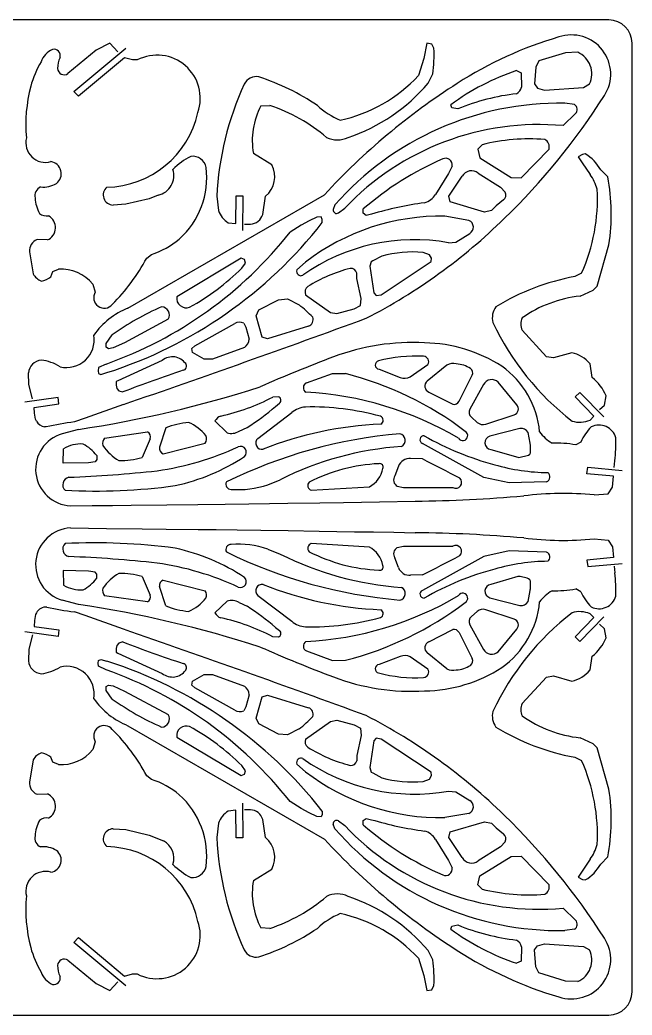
# Model space of a CAD drawing. Extents: x 0 to 352, y 0 to 286.
# Drawn here: x 176.1 to 351.7, y 0 to 285.7 of the extents above; entities that cross this region are included whole.
import ezdxf

# ---------------------------------------------------------------- set-up
doc = ezdxf.new("R2010")
doc.units = 0
doc.layers.add('WHITE', color=7, linetype='CONTINUOUS')

msp = doc.modelspace()

# ---------------------------------------------------------------- linework, layer by layer
at = {"layer": 'WHITE', "linetype": 'CONTINUOUS'}
for p, q in [((345.079365, 285.714286), (6.666667, 285.714286)), ((191.588513, 265.186869), (206.482276, 277.611684)), ((201.952121, 278.994098), (197.95109, 276.99477)), ((204.231989, 276.540602), (201.952121, 278.994098)), ((292.8558, 279.009252), (292.010024, 274.664654)), ((294.304647, 278.767868), (292.8558, 279.009252)), ((294.908772, 277.560943), (294.304647, 278.767868)), ((351.746031, 6.666667), (351.746031, 279.047619)), ((197.95109, 276.99477), (189.884299, 270.296178)), ((206.152974, 274.856434), (192.887071, 263.789627)), ((208.425416, 274.238796), (206.152974, 274.856434)), ((292.010024, 274.664654), (290.440354, 269.716594)), ((332.654753, 276.266363), (325.035911, 273.923819)), ((336.170818, 276.412895), (332.654753, 276.266363)), ((209.78826, 274.238796), (208.425416, 274.238796)), ((324.156895, 272.166747), (323.717388, 267.335128)), ((325.035911, 273.923819), (324.156895, 272.166747)), ((293.217748, 267.544131), (294.546297, 270.199036)), ((318.615296, 271.18093), (319.907967, 270.560787)), ((319.907967, 270.560787), (320.063087, 266.426827)), ((323.717388, 267.335128), (324.596403, 266.163855)), ((324.596403, 266.163855), (326.647792, 265.578055)), ((326.647792, 265.578055), (337.782698, 266.310059)), ((337.782698, 266.310059), (339.54073, 267.335128)), ((192.887071, 263.789627), (191.588513, 265.186869)), ((245.27497, 261.02707), (247.810714, 261.147763)), ((299.999784, 260.484118), (299.74125, 261.362326)), ((301.757817, 260.174046), (299.999784, 260.484118)), ((335.215296, 261.400594), (332.423129, 261.762345)), ((331.957767, 255.354528), (335.525538, 258.816992)), ((308.688113, 249.876925), (307.44715, 248.63664)), ((307.44715, 248.63664), (308.067631, 246.10439)), ((319.960729, 240.420072), (327.924107, 248.63664)), ((248.414312, 244.131446), (243.101173, 247.389812)), ((308.067631, 246.10439), (317.065146, 240.471751)), ((337.48301, 247.091843), (336.296391, 246.414133)), ((336.296391, 246.414133), (337.41442, 244.683229)), ((338.330369, 247.260943), (337.48301, 247.091843)), ((300.079982, 243.747781), (299.045318, 241.629286)), ((337.41442, 244.683229), (339.702183, 241.313981)), ((299.045318, 241.629286), (295.374133, 235.634571)), ((299.211519, 235.068396), (302.986645, 240.804391)), ((307.588551, 241.734605), (314.000726, 237.703676)), ((317.065146, 240.471751), (319.960729, 240.420072)), ((344.771561, 240.654916), (342.737584, 242.687716)), ((314.000726, 237.703676), (315.345103, 236.256676)), ((213.19669, 234.387744), (206.493796, 232.798137)), ((207.111112, 202.962589), (263.451502, 235.53514)), ((215.773458, 235.388989), (213.19669, 234.387744)), ((232.594663, 235.079844), (233.077436, 230.97663)), ((238.058274, 227.245088), (238.177152, 235.200536)), ((238.177152, 235.200536), (240.082127, 235.200536)), ((240.082127, 235.200536), (239.932842, 225.210252)), ((245.757744, 229.890726), (246.602991, 235.079844)), ((299.573466, 233.46636), (299.211519, 235.068396)), ((206.493796, 232.798137), (202.85849, 232.571144)), ((266.493761, 232.583899), (266.027873, 231.240256)), ((267.476191, 230.310042), (269.28593, 231.653685)), ((274.586408, 230.208648), (274.638114, 231.448933)), ((309.449997, 230.520682), (299.573466, 233.46636)), ((312.708054, 232.329431), (311.415384, 230.985789)), ((314.828034, 234.034825), (312.708054, 232.329431)), ((261.310944, 229.043917), (259.139258, 228.010345)), ((262.500201, 229.147274), (261.310944, 229.043917)), ((262.810442, 228.423773), (262.500201, 229.147274)), ((275.413717, 229.588505), (274.586408, 230.208648)), ((277.017155, 229.950254), (275.413717, 229.588505)), ((304.942534, 228.125478), (298.064999, 229.365763)), ((311.415384, 230.985789), (309.449997, 230.520682)), ((235.855358, 227.476878), (238.058274, 227.245088)), ((240.580419, 227.114802), (242.255397, 227.114801)), ((256.760744, 226.770059), (253.6061, 224.754922)), ((259.139258, 228.010345), (256.760744, 226.770059)), ((262.862149, 227.545238), (262.810442, 228.423773)), ((301.219115, 221.924375), (305.149361, 224.404947)), ((183.978113, 222.538303), (181.024492, 222.6518)), ((299.099135, 221.717661), (301.219115, 221.924375)), ((341.720331, 209.318072), (345.110294, 221.175363)), ((178.865469, 219.132096), (179.887997, 212.773996)), ((212.494426, 217.315496), (213.878375, 218.37916)), ((239.561893, 217.271013), (221.122607, 206.224227)), ((240.57598, 216.885059), (239.561893, 217.271013)), ((279.94334, 217.925172), (277.409178, 216.529851)), ((293.59447, 218.286923), (291.78473, 218.958744)), ((294.163244, 217.30503), (293.59447, 218.286923)), ((294.05983, 216.323137), (294.163244, 217.30503)), ((239.755001, 214.425093), (240.817103, 215.920501)), ((240.817103, 215.920501), (240.57598, 216.885059)), ((258.015953, 216.182819), (255.585732, 213.960968)), ((276.840403, 216.271458), (276.530162, 214.979493)), ((276.530162, 214.979493), (277.667711, 207.33139)), ((277.409178, 216.529851), (276.840403, 216.271458)), ((279.735985, 206.814606), (294.05983, 216.323137)), ((185.000641, 211.979519), (185.568889, 213.455303)), ((185.568889, 213.455303), (187.159138, 214.13661)), ((272.755564, 211.517356), (272.755564, 213.016034)), ((273.996528, 205.729682), (272.755564, 211.517356)), ((337.277766, 212.987579), (335.291274, 212.024983)), ((197.043583, 209.822102), (197.725267, 207.551516)), ((340.534241, 208.13241), (341.720331, 209.318072)), ((258.018064, 206.814605), (265.20584, 201.750431)), ((273.841407, 203.714217), (273.996528, 205.729682)), ((277.667711, 207.33139), (278.339901, 206.556212)), ((278.339901, 206.556212), (279.735985, 206.814606)), ((336.805017, 206.438464), (340.534241, 208.13241)), ((244.693531, 202.445149), (250.278396, 205.390501)), ((250.278396, 205.390501), (252.863738, 205.597215)), ((252.863738, 205.597215), (256.225209, 203.892149)), ((271.979961, 202.732325), (273.841407, 203.714217)), ((243.866222, 200.791434), (244.693531, 202.445149)), ((245.572548, 194.64201), (243.866222, 200.791434)), ((265.20584, 201.750431), (267.015578, 201.388682)), ((267.015578, 201.388682), (271.979961, 202.732325)), ((218.645955, 199.791225), (206.143456, 193.037685)), ((226.336553, 192.10976), (237.76429, 198.517577)), ((240.350159, 198.672613), (240.918933, 197.535684)), ((240.918933, 197.535684), (241.849656, 194.073546)), ((258.913964, 197.794077), (247.123752, 194.176903)), ((200.882024, 192.844708), (202.620006, 195.305001)), ((247.123752, 194.176903), (245.572548, 194.64201)), ((327.143755, 188.99171), (320.193937, 196.613974)), ((200.882024, 191.735253), (200.882024, 192.844708)), ((201.509365, 191.301219), (200.882024, 191.735253)), ((202.861129, 191.542276), (201.509365, 191.301219)), ((206.143456, 193.037685), (202.861129, 191.542276)), ((225.405831, 191.334581), (226.336553, 192.10976)), ((240.505279, 191.644653), (231.352116, 188.285872)), ((225.612658, 190.197652), (225.405831, 191.334581)), ((228.973602, 188.285872), (225.612658, 190.197652)), ((329.177733, 188.652855), (327.143755, 188.99171)), ((334.43178, 190.177373), (329.177733, 188.652855)), ((198.636997, 185.888379), (198.533584, 185.01017)), ((200.808685, 186.92195), (198.636997, 185.888379)), ((216.952293, 187.95683), (204.231359, 182.117478)), ((231.352116, 188.285872), (228.973602, 188.285872)), ((288.053397, 183.207961), (293.131746, 186.760373)), ((298.604755, 186.590946), (292.96238, 182.023606)), ((340.279971, 183.008804), (339.686354, 186.95891)), ((178.68766, 181.000501), (178.541509, 184.368112)), ((198.533584, 185.01017), (198.688704, 184.234991)), ((198.688704, 184.234991), (199.309186, 183.92492)), ((199.309186, 183.92492), (201.067218, 184.441706)), ((258.30931, 181.516306), (265.820961, 184.24597)), ((265.820961, 184.24597), (269.48115, 184.166631)), ((279.138718, 185.406918), (285.23221, 183.095119)), ((302.103409, 176.215653), (305.88381, 183.715262)), ((179.708963, 176.918841), (178.68766, 181.000501)), ((203.765997, 181.859085), (203.71429, 180.825513)), ((203.71429, 180.825513), (203.869411, 179.895299)), ((204.231359, 182.117478), (203.765997, 181.859085)), ((309.117597, 181.044984), (305.218236, 173.990751)), ((318.653286, 175.237032), (313.293186, 181.721712)), ((187.03884, 177.340152), (177.502989, 175.978522)), ((187.291023, 175.45208), (187.03884, 177.340152)), ((203.869411, 179.895299), (204.489893, 179.223477)), ((204.489893, 179.223477), (205.67915, 178.913406)), ((250.262568, 177.523645), (248.655963, 177.434352)), ((293.414023, 178.865981), (300.29789, 175.370152)), ((335.373055, 177.455285), (336.751945, 178.7696)), ((340.791191, 171.920444), (335.373055, 177.455285)), ((336.751945, 178.7696), (343.626719, 171.746747)), ((343.861416, 175.109143), (344.282985, 177.756198)), ((180.238171, 174.444998), (187.291023, 175.45208)), ((180.299542, 172.801269), (180.238171, 174.444998)), ((205.79258, 175.290343), (194.803833, 171.336933)), ((249.459002, 174.758186), (250.619767, 175.650132)), ((342.428002, 173.856228), (343.861416, 175.109143)), ((180.59237, 171.044198), (180.299542, 172.801269)), ((244.371155, 165.569866), (254.101009, 172.973968)), ((305.636858, 171.630661), (307.326396, 170.164499)), ((309.78857, 169.671466), (317.919891, 172.361347)), ((339.707459, 170.837484), (340.791191, 171.920444)), ((180.858146, 170.551028), (180.59237, 171.044198)), ((183.669454, 168.847858), (183.203801, 168.914382)), ((194.803833, 171.336933), (191.727278, 170.312194)), ((232.052269, 170.565353), (235.53351, 167.1755)), ((239.015279, 167.621636), (241.336281, 168.692168)), ((192.896482, 168.149215), (188.255006, 166.900426)), ((200.385005, 165.645421), (212.703364, 167.429641)), ((217.945285, 168.567879), (216.196503, 163.001932)), ((319.556043, 168.41415), (310.923114, 166.215195)), ((322.51243, 164.163523), (321.926115, 167.28638)), ((213.50693, 165.467163), (211.185927, 160.114505)), ((217.200802, 161.134201), (229.265178, 164.196265)), ((309.229358, 154.352289), (291.599008, 164.109455)), ((322.631501, 161.895567), (322.564766, 163.695359)), ((337.087295, 164.504241), (335.569858, 163.70126)), ((188.512485, 158.419579), (188.601652, 162.612412)), ((198.153169, 160.649934), (198.153169, 159.49011)), ((311.205391, 162.380839), (318.950789, 160.148033)), ((319.59088, 160.131518), (321.650883, 160.611845)), ((195.832166, 158.598164), (188.512485, 158.419579)), ((197.706802, 158.865715), (195.832166, 158.598164)), ((198.153169, 159.49011), (197.706802, 158.865715)), ((284.715141, 157.568518), (283.699471, 154.805676)), ((291.599008, 159.654958), (288.213266, 159.767801)), ((338.783595, 155.404886), (339.022279, 157.295605)), ((339.022279, 157.295605), (348.920169, 156.364625)), ((346.60765, 157.203917), (346.785493, 159.120245)), ((316.515893, 152.769278), (309.229358, 154.352289)), ((346.371308, 154.691198), (338.783595, 155.404886)), ((346.103276, 151.569223), (346.371308, 154.691198)), ((247.227694, 152.278005), (250.798103, 153.70538)), ((259.719112, 150.689379), (276.363961, 151.704307)), ((284.376409, 151.81715), (286.181927, 151.422365)), ((327.236617, 153.107478), (316.515893, 152.769278)), ((344.853343, 149.695711), (346.103276, 151.569223)), ((286.181927, 151.422365), (300.34432, 151.422365)), ((340.836566, 149.338868), (344.853343, 149.695711)), ((190.654625, 146.19825), (196.83599, 146.262076)), ((196.83599, 146.262076), (202.630995, 146.324385)), ((202.630995, 146.324385), (208.063788, 146.384969)), ((208.063788, 146.384969), (218.25021, 146.504227)), ((218.25021, 146.504227), (227.163256, 146.614636)), ((227.163256, 146.614636), (234.962112, 146.715882)), ((234.962112, 146.715882), (241.786065, 146.808024)), ((241.786065, 146.808024), (247.756987, 146.891367)), ((247.756987, 146.891367), (252.981512, 146.966372)), ((252.981512, 146.966372), (262.124366, 147.10231)), ((262.124366, 147.10231), (268.981447, 147.208166)), ((268.981447, 147.208166), (279.266969, 147.373227)), ((279.266969, 147.373227), (289.552369, 147.545817)), ((190.654625, 139.849043), (200.940908, 139.741327)), ((200.940908, 139.741327), (211.227108, 139.626079)), ((211.227108, 139.626079), (218.084527, 139.545065)), ((218.084527, 139.545065), (227.22769, 139.431838)), ((227.22769, 139.431838), (232.45232, 139.364466)), ((232.45232, 139.364466), (238.423295, 139.28509)), ((238.423295, 139.28509), (245.247225, 139.191267)), ((245.247225, 139.191267), (253.045945, 139.079983)), ((253.045945, 139.079983), (261.95869, 138.947499)), ((261.95869, 138.947499), (272.14458, 138.789167)), ((272.14458, 138.789167), (277.577007, 138.701704)), ((277.577007, 138.701704), (283.371557, 138.606093)), ((283.371557, 138.606093), (289.552369, 138.501475)), ((276.363961, 134.342986), (259.719112, 135.357912)), ((284.376409, 134.230142), (286.181927, 134.624928)), ((286.181927, 134.624928), (300.34432, 134.624928)), ((340.836566, 136.708425), (344.853343, 136.351581)), ((344.853343, 136.351581), (346.103276, 134.478069)), ((346.103276, 134.478069), (346.371308, 131.356093)), ((247.227694, 133.769288), (250.798103, 132.341912)), ((309.229358, 131.695004), (291.599008, 121.937836)), ((316.515893, 133.278013), (309.229358, 131.695004)), ((327.236617, 132.939813), (316.515893, 133.278013)), ((284.715141, 128.478775), (283.699471, 131.241616)), ((346.371308, 131.356093), (338.783595, 130.642406)), ((338.783595, 130.642406), (339.022279, 128.751688)), ((339.022279, 128.751688), (348.920169, 129.682668)), ((346.60765, 128.843375), (346.785493, 126.927047)), ((195.832166, 127.449128), (188.512485, 127.627713)), ((188.512485, 127.627713), (188.601652, 123.43488)), ((197.706802, 127.181577), (195.832166, 127.449128)), ((198.153169, 126.557182), (197.706802, 127.181577)), ((198.153169, 125.397358), (198.153169, 126.557182)), ((211.185927, 125.932787), (213.50693, 120.58013)), ((291.599008, 126.392333), (288.213266, 126.279491)), ((318.950788, 125.899259), (311.205391, 123.666453)), ((321.650883, 125.435448), (319.590881, 125.915774)), ((217.945286, 117.479414), (216.196502, 123.04536)), ((217.200801, 124.913093), (229.265178, 121.851028)), ((322.564766, 122.351934), (322.631501, 124.151726)), ((212.703364, 118.617651), (200.385005, 120.40187)), ((244.371155, 120.477427), (254.101009, 113.073325)), ((321.926115, 118.760912), (322.51243, 121.883769)), ((337.087295, 121.543051), (335.569859, 122.346032)), ((192.896482, 117.898077), (188.255006, 119.146866)), ((232.052269, 115.481939), (235.53351, 118.871792)), ((239.015279, 118.425656), (241.336281, 117.355124)), ((310.923114, 119.832098), (319.556043, 117.633142)), ((180.59237, 115.003094), (180.299542, 113.246023)), ((180.858146, 115.496265), (180.59237, 115.003094)), ((194.803833, 114.710358), (191.727278, 115.735099)), ((205.79258, 110.75695), (194.803833, 114.710358)), ((307.326397, 115.882793), (305.636858, 114.416631)), ((317.919892, 113.685945), (309.78857, 116.375826)), ((343.626719, 114.300546), (336.751945, 107.277691)), ((340.791191, 114.126849), (339.707459, 115.209809)), ((180.299542, 113.246023), (180.238171, 111.602294)), ((180.238171, 111.602294), (187.291023, 110.595211)), ((305.218236, 112.056541), (309.117597, 105.002308)), ((335.373055, 108.592008), (340.791191, 114.126849)), ((343.861416, 110.938149), (342.428002, 112.191065)), ((187.03884, 108.707139), (177.502989, 110.068771)), ((179.708963, 109.128451), (178.68766, 105.046791)), ((187.291023, 110.595211), (187.03884, 108.707139)), ((250.262568, 108.523648), (248.655963, 108.61294)), ((249.459001, 111.289106), (250.619767, 110.39716)), ((293.414023, 107.181312), (300.29789, 110.677139)), ((302.103408, 109.831639), (305.88381, 102.33203)), ((313.293186, 104.325581), (318.653285, 110.810261)), ((336.751945, 107.277691), (335.373055, 108.592008)), ((344.282985, 108.291094), (343.861416, 110.938149)), ((203.869411, 106.151993), (203.71429, 105.221779)), ((204.489893, 106.823815), (203.869411, 106.151993)), ((205.679152, 107.133886), (204.489893, 106.823815)), ((178.68766, 105.046791), (178.541509, 101.679179)), ((203.71429, 105.221779), (203.765997, 104.188208)), ((203.765997, 104.188208), (204.231359, 103.929814)), ((204.231359, 103.929814), (216.952293, 98.090462)), ((258.30931, 104.530987), (265.820961, 101.801322)), ((285.23221, 102.952173), (279.138718, 100.640375)), ((298.604755, 99.456347), (292.96238, 104.023686)), ((339.686354, 99.088382), (340.279972, 103.038488)), ((198.533584, 101.037122), (198.688704, 101.812301)), ((198.636997, 100.158913), (198.533584, 101.037122)), ((200.808685, 99.125342), (198.636997, 100.158913)), ((198.688704, 101.812301), (199.309186, 102.122372)), ((199.309186, 102.122372), (201.067218, 101.605587)), ((265.820961, 101.801322), (269.48115, 101.880661)), ((293.131746, 99.286919), (288.053397, 102.839331)), ((225.612658, 95.84964), (228.973602, 97.76142)), ((228.973602, 97.76142), (231.352116, 97.76142)), ((231.352116, 97.76142), (240.505279, 94.402639)), ((327.143755, 97.055582), (329.177733, 97.394436)), ((329.177733, 97.394436), (334.43178, 95.869919)), ((200.882024, 94.312038), (201.509365, 94.746072)), ((200.882024, 93.202585), (200.882024, 94.312038)), ((201.509365, 94.746072), (202.861129, 94.505015)), ((202.861129, 94.505015), (206.143456, 93.009608)), ((225.405831, 94.71271), (225.612658, 95.84964)), ((226.336553, 93.937532), (225.405831, 94.71271)), ((320.193937, 89.433319), (327.143755, 97.055582)), ((202.620006, 90.742291), (200.882024, 93.202585)), ((206.143456, 93.009608), (218.645955, 86.256068)), ((237.76429, 87.529715), (226.336553, 93.937532)), ((241.849656, 91.973747), (240.918933, 88.511609)), ((245.572548, 91.405282), (247.123752, 91.870389)), ((247.123752, 91.870389), (258.913964, 88.253215)), ((243.866222, 85.255858), (245.572548, 91.405282)), ((240.918933, 88.511609), (240.350159, 87.37468)), ((207.111112, 83.084704), (263.451502, 50.512153)), ((244.693531, 83.602143), (243.866222, 85.255858)), ((250.278396, 80.656791), (244.693531, 83.602143)), ((258.018064, 79.232687), (265.20584, 84.296861)), ((265.20584, 84.296861), (267.015578, 84.65861)), ((267.015578, 84.65861), (271.979961, 83.314968)), ((271.979961, 83.314968), (273.841407, 82.333074)), ((252.863738, 80.450077), (250.278396, 80.656791)), ((256.225209, 82.155143), (252.863738, 80.450077)), ((273.996528, 80.31761), (272.755564, 74.529936)), ((273.841407, 82.333074), (273.996528, 80.31761)), ((197.725269, 78.495776), (197.043583, 76.22519)), ((221.122607, 79.823065), (239.561893, 68.776279)), ((277.667711, 78.715901), (276.530162, 71.067798)), ((278.339901, 79.49108), (277.667711, 78.715901)), ((279.735985, 79.232687), (278.339901, 79.49108)), ((294.05983, 69.724155), (279.735985, 79.232687)), ((340.534241, 77.914883), (336.805018, 79.608829)), ((341.720331, 76.72922), (340.534241, 77.914883)), ((272.755564, 74.529936), (272.755564, 73.031257)), ((345.110294, 64.871929), (341.720331, 76.72922)), ((179.887997, 73.273296), (178.865468, 66.915196)), ((185.568889, 72.59199), (185.000641, 74.067773)), ((187.159138, 71.910683), (185.568889, 72.59199)), ((240.817103, 70.12679), (239.755003, 71.622198)), ((258.015953, 69.864473), (255.585732, 72.086325)), ((335.291275, 74.02231), (337.277766, 73.059713)), ((213.878376, 67.668133), (212.494426, 68.731796)), ((239.561893, 68.776279), (240.57598, 69.162232)), ((240.57598, 69.162232), (240.817103, 70.12679)), ((276.530162, 71.067798), (276.840403, 69.775834)), ((276.840403, 69.775834), (277.409178, 69.517441)), ((277.409178, 69.517441), (279.94334, 68.12212)), ((293.59447, 67.76037), (294.163244, 68.742263)), ((294.163244, 68.742263), (294.05983, 69.724155)), ((291.784729, 67.088549), (293.59447, 67.76037)), ((181.024491, 63.395492), (183.978114, 63.508989)), ((299.099135, 64.329631), (301.219115, 64.122917)), ((301.219115, 64.122917), (305.149361, 61.642345)), ((239.932842, 60.83704), (240.082127, 50.846756)), ((256.760744, 59.277232), (253.6061, 61.29237)), ((238.058274, 58.802205), (235.855358, 58.570414)), ((238.177152, 50.846756), (238.058274, 58.802205)), ((242.255397, 58.932491), (240.580419, 58.93249)), ((259.139258, 58.036947), (256.760744, 59.277232)), ((261.310944, 57.003375), (259.139258, 58.036947)), ((262.810442, 57.623518), (262.500201, 56.900018)), ((262.862149, 58.502055), (262.810442, 57.623518)), ((304.942533, 57.921815), (298.064999, 56.68153)), ((233.077435, 55.070662), (232.594663, 50.967448)), ((246.60299, 50.967448), (245.757744, 56.156566)), ((262.500201, 56.900018), (261.310944, 57.003375)), ((266.493761, 53.463393), (266.027873, 54.807036)), ((267.476191, 55.73725), (269.28593, 54.393608)), ((274.586408, 55.838645), (275.413717, 56.458788)), ((274.638114, 54.598359), (274.586408, 55.838645)), ((275.413717, 56.458788), (277.017155, 56.097038)), ((299.573466, 52.580931), (309.449997, 55.52661)), ((309.449997, 55.52661), (311.415384, 55.061504)), ((311.415384, 55.061504), (312.708054, 53.717861)), ((202.85849, 53.476149), (206.493796, 53.249155)), ((206.493796, 53.249155), (213.19669, 51.659549)), ((213.19669, 51.659549), (217.286805, 50.070269)), ((299.211519, 50.978895), (299.573466, 52.580931)), ((312.708054, 53.717861), (314.828034, 52.012468)), ((240.082127, 50.846756), (238.177152, 50.846756)), ((295.374133, 50.412722), (299.045318, 44.418006)), ((302.986644, 45.242901), (299.211519, 50.978895)), ((315.345103, 49.790615), (314.000726, 48.343615)), ((314.000726, 48.343615), (307.588551, 44.312686)), ((299.045318, 44.418006), (300.079982, 42.299511)), ((308.067631, 39.942903), (317.065146, 45.575541)), ((317.065146, 45.575541), (319.960729, 45.627219)), ((319.960729, 45.627219), (327.924107, 37.410652)), ((339.702183, 44.73331), (337.41442, 41.364064)), ((342.737584, 43.359576), (344.771561, 45.392376)), ((243.101173, 38.65748), (248.414312, 41.915847)), ((337.41442, 41.364064), (336.296391, 39.633158)), ((307.44715, 37.410652), (308.067631, 39.942903)), ((308.688113, 36.170367), (307.44715, 37.410652)), ((336.296391, 39.633158), (337.48301, 38.95545)), ((337.48301, 38.95545), (338.330368, 38.786349)), ((331.957767, 30.692765), (335.525538, 27.230299)), ((299.999784, 25.563174), (301.757816, 25.873246)), ((247.810714, 24.89953), (245.27497, 25.020223)), ((299.741249, 24.684966), (299.999784, 25.563174)), ((335.215296, 24.646697), (332.423129, 24.284948)), ((191.588513, 20.860424), (192.887071, 22.257666)), ((206.482276, 8.435608), (191.588513, 20.860424)), ((192.887071, 22.257666), (206.152974, 11.190857)), ((324.596403, 19.883437), (326.647792, 20.469236)), ((326.647792, 20.469236), (337.782698, 19.737232)), ((294.546296, 15.848256), (293.217747, 18.503161)), ((320.063087, 19.620466), (319.907967, 15.486506)), ((323.717388, 18.712165), (324.596403, 19.883437)), ((324.156895, 13.880545), (323.717388, 18.712165)), ((337.782698, 19.737232), (339.54073, 18.712165)), ((189.884299, 15.751114), (197.95109, 9.052523)), ((290.440353, 16.330699), (292.010024, 11.382638)), ((319.907967, 15.486506), (318.615296, 14.866363)), ((206.152974, 11.190857), (208.425416, 11.808495)), ((208.425416, 11.808495), (209.78826, 11.808496)), ((325.035911, 12.123473), (324.156895, 13.880545)), ((332.654753, 9.78093), (325.035911, 12.123473)), ((197.95109, 9.052523), (201.952121, 7.053194)), ((201.952121, 7.053194), (204.231989, 9.50669)), ((292.010024, 11.382638), (292.8558, 7.03804)), ((336.170818, 9.634397), (332.654753, 9.78093)), ((292.8558, 7.03804), (294.304647, 7.279425)), ((294.304647, 7.279425), (294.908772, 8.486349)), ((6.666667, 0), (345.079365, 0))]:
    msp.add_line(p, q, dxfattribs=at)
for centre, radius, start, end in [((345.079365, 279.047619), 6.666667, 0, 90), ((362.39285, 173.009057), 112.351697, 106.35871, 122.761961), ((334.345978, 270.130064), 11.271714, -33.099064, 108.6095), ((188.053922, 271.485543), 6.297976, 114.383339, 159.393918), ((185.904576, 275.48888), 1.790537, -17.486821, 104.579128), ((257.958453, 275.690375), 36.997636, -8.535609, 2.898059), ((193.617972, 272.000462), 6.691197, 153.836409, 181.956989), ((215.443193, 263.193467), 12.40877, -19.073532, 117.111315), ((333.401194, 270.22035), 6.783687, -25.170779, 65.903356), ((208.74825, 258.405859), 30.67521, 150.089261, 164.384586), ((188.824002, 271.867677), 1.895742, -177.105946, -55.992293), ((243.926238, 265.508865), 3.917074, 79.041838, 152.744149), ((223.311409, 204.394685), 68.381322, 56.093601, 71.798624), ((258.942115, 298.906156), 42.943795, -77.852846, -42.821413), ((341.003993, 205.09387), 69.776452, 108.715137, 126.253314), ((221.640746, 255.622714), 43.848127, 165.416884, 184.961341), ((320.96509, 230.620544), 88.482867, 155.507859, 177.111222), ((407.339309, 102.520234), 195.950672, 122.660095, 137.248629), ((253.940156, 300.739972), 51.426579, -71.482927, -40.203151), ((316.875033, 267.336561), 3.315313, -58.337378, -15.926484), ((325.832577, 201.581352), 63.345859, 96.542175, 112.336943), ((181.359807, 366.833843), 192.257939, -45.93412, -32.344311), ((263.648449, 251.106431), 20.880704, 151.633466, 190.252879), ((232.652411, 215.12921), 48.450813, 49.507827, 71.768351), ((276.998351, 277.996066), 22.921518, -132.689142, -113.17313), ((330.878831, 176.178037), 85.598239, 88.966258, 138.779354), ((334.390277, 259.991098), 1.6332, -45.963654, 59.658322), ((200.474885, 265.00768), 27.333402, -88.814682, -12.399401), ((325.087198, 178.810695), 76.851565, 84.87088, 136.559723), ((183.470445, 250.483928), 5.67561, 166.274611, 285.641012), ((267.193123, 258.158885), 6.907508, -116.475386, -63.524621), ((322.255305, 195.756951), 55.794626, 85.448245, 104.073302), ((325.560375, 249.216294), 2.433768, -13.77865, 62.5271), ((234.829736, 227.933035), 20.98171, 117.548641, 134.922348), ((225.63122, 242.56295), 4.004894, 11.434642, 97.252045), ((332.38093, 165.07166), 87.978266, 113.398681, 131.02061), ((298.236285, 244.111592), 1.879251, -11.162602, 114.988982), ((332.022273, 236.771609), 12.240025, 28.903846, 58.978063), ((184.482675, 241.561614), 3.495461, -52.894816, 81.478383), ((206.019574, 240.478079), 23.712452, -48.178904, 6.973273), ((241.761346, 240.755742), 7.460385, -49.53521, 26.903159), ((214.437099, 241.069561), 5.835646, -76.761833, 17.140705), ((305.675721, 239.349397), 3.057473, 51.271949, 151.583248), ((328.496326, 233.265263), 13.796851, 16.148298, 35.688172), ((288.940417, 229.941339), 56.849779, -8.870137, 10.862584), ((183.142247, 235.216542), 2.761972, 113.3619, 193.469582), ((182.829266, 244.889486), 7.180139, -96.254538, -58.401312), ((202.896399, 235.462652), 2.891757, 129.930291, 269.248878), ((191.595936, 235.327284), 11.165186, -176.12735, -152.346111), ((290.822816, 238.283126), 5.265864, -74.613336, -30.196468), ((313.86005, 235.431186), 1.699063, -55.269562, 29.068205), ((288.808302, 234.446063), 53.007127, -23.880012, 2.87257), ((305.64799, 133.380458), 100.724625, 97.661121, 106.51394), ((183.84884, 233.011607), 3.578732, -126.778347, -82.451597), ((182.479585, 226.083232), 3.84865, -67.085028, 61.449956), ((239.575013, 233.28171), 6.894339, -160.467353, -122.651179), ((242.180143, 230.807142), 3.693108, -88.832405, -14.367608), ((296.935098, 165.373486), 64.002252, 88.988443, 127.451543), ((266.94049, 231.068572), 0.928625, 169.345883, 305.23114), ((200.445299, 345.533561), 163.682847, -62.720858, -45.548957), ((161.89335, 306.450511), 128.143438, -72.19952, -38.006977), ((304.145949, 226.215181), 2.069731, -61.000408, 67.364087), ((162.002458, 296.834513), 116.561978, -70.553681, -38.197927), ((182.413869, 219.377506), 3.556876, 112.992905, 183.956311), ((206.360338, 241.238896), 24.064256, -71.795163, -49.991742), ((289.240713, 167.449697), 55.156144, 79.703821, 125.397119), ((161.723638, 244.773257), 57.720027, -44.897925, -28.405325), ((288.824054, 184.529691), 34.556117, 85.085024, 104.89177), ((192.703225, 261.736157), 66.724857, -61.255855, -45.157435), ((281.608166, 172.537112), 43.18579, 104.436182, 122.051533), ((271.076702, 212.659105), 1.716385, 12.002495, 97.863271), ((184.184388, 215.375473), 5.022614, -148.804972, -112.357074), ((180.514538, 218.171687), 7.646441, -76.697708, -54.077414), ((187.916943, 202.392944), 11.76809, 39.145865, 93.692111), ((256.724245, 213.499845), 1.22835, 157.950957, 297.532841), ((347.807446, 145.418412), 67.772338, 100.642456, 121.243746), ((260.052659, 207.486427), 2.142644, 129.483264, 198.273167), ((200.28875, 205.959417), 3.017652, 148.156878, 320.299343), ((223.828451, 205.797891), 2.739226, 171.046039, 290.576055), ((340.932554, 170.351125), 36.322618, 96.524926, 124.816919), ((215.226966, 182.607143), 21.913723, 111.737503, 144.916053), ((248.29709, 131.555758), 78.424244, 113.708964, 125.622045), ((216.645337, 201.017441), 2.346503, -31.504907, 87.115843), ((234.391103, 176.25478), 35.221475, 43.112558, 51.690518), ((317.023547, 200.210454), 5.386235, 144.194062, 194.638635), ((-1028.220294, 3757.472456), 3788.775062, -70.991869, -69.873646), ((258.275871, 199.639142), 1.952287, -70.922707, 20.609047), ((324.429553, 198.392632), 4.593917, 157.221045, 202.778954), ((239.195353, 196.291217), 2.646625, 64.129942, 122.732174), ((381.608456, 231.583305), 77.091134, -154.873689, -127.638685), ((189.477194, 193.840918), 7.935245, -103.497935, 9.880997), ((238.845911, 194.149602), 3.004707, -56.478091, -1.450445), ((288.70026, 128.751327), 64.334653, 86.858128, 110.593323), ((291.480632, 150.531011), 42.464813, 57.312801, 88.993789), ((219.874649, 184.32241), 4.6636, 35.440245, 128.801978), ((428.295505, -237.815215), 456.581304, 110.811899, 113.665215), ((289.610617, 146.926446), 42.266592, 86.831624, 104.582004), ((291.863545, 187.606272), 1.524427, -33.703569, 86.872691), ((332.558272, 181.21999), 9.151216, 38.83804, 78.186439), ((182.569443, 184.000288), 4.044693, 95.180228, 174.782308), ((180.843633, 175.483905), 12.618129, 57.490969, 83.809734), ((222.741848, 186.286702), 1.19026, -79.914254, 38.436072), ((279.287179, 186.635524), 1.237543, 104.881522, 263.109941), ((300.354197, 183.59921), 3.465693, 73.929681, 120.317314), ((300.885875, 178.579537), 8.360882, 57.520012, 87.067869), ((299.147208, 164.999377), 26.18284, 5.366056, 54.332656), ((335.849105, -156.462157), 359.751282, 108.289873, 111.212821), ((245.72521, 90.824754), 96.317448, 52.84343, 75.721101), ((286.532705, 185.904141), 3.095463, -114.842761, -60.576246), ((304.500653, 184.374716), 1.532319, -25.490639, 55.175318), ((332.72131, 173.096693), 12.465284, 21.950073, 52.672006), ((144.213983, 493.103341), 328.580537, -81.479688, -72.13259), ((258.972856, 180.116193), 1.549391, 115.357358, 237.481348), ((294.192663, 180.588464), 1.890298, 130.605005, 245.674903), ((311.468565, 179.759499), 2.679463, 47.080875, 151.330614), ((221.442186, 228.846519), 58.170444, -77.786369, -62.106584), ((249.901738, 176.484043), 1.100442, -49.2703, 70.858914), ((253.192251, 83.144169), 95.793411, 59.420473, 87.039378), ((200.47229, 231.882602), 75.252221, -57.110059, -49.385452), ((258.425595, 168.001974), 6.589595, 93.45378, 131.016397), ((259.43675, 98.090887), 76.501675, 74.763397, 91.054679), ((300.651615, 176.965333), 1.633929, -102.502828, -27.311025), ((317.372285, 174.032367), 1.75846, -71.855615, 43.240986), ((234.679925, 169.164268), 2.977854, 108.225679, 151.933136), ((279.112011, 170.769452), 1.212706, -64.66246, 69.241998), ((306.885266, 173.06927), 1.904761, 151.067552, 229.048932), ((183.652769, 172.057077), 3.174603, -151.679339, -98.130302), ((201.947938, 91.168658), 79.800759, 97.358497, 103.241236), ((226.737106, 146.56883), 23.690804, 95.393319, 111.783897), ((218.923358, 157.643532), 13.702014, 39.571415, 65.936428), ((284.33065, 65.331406), 104.447785, 92.578912, 111.595435), ((308.990941, 172.082644), 2.539683, -130.951082, -71.695534), ((336.710468, 177.714726), 7.501894, -106.893657, -66.453202), ((349.435961, 159.360508), 13.377128, 134.661205, 157.38624), ((342.254936, 164.36856), 5.024738, 15.993658, 116.24429), ((191.177159, 156.748977), 10.563659, 106.058771, 267.164692), ((211.82176, 165.9229), 1.745707, -15.133058, 59.667823), ((227.588462, 165.465008), 2.102638, -37.114178, 25.561605), ((297.383765, 26.340184), 141.105551, 95.003901, 116.077725), ((236.767346, 171.35571), 4.358499, -106.444559, -58.951829), ((284.699477, 164.984902), 1.959568, -62.260306, 78.920945), ((292.018417, 165.170873), 1.141277, 85.569557, 248.439005), ((334.000915, 239.672509), 84.483004, -119.728501, -104.855604), ((303.156486, 166.358199), 1.437853, -148.876856, 58.83957), ((311.473174, 164.328121), 1.965608, 106.250805, 262.169986), ((319.971465, 166.232878), 2.220478, 28.323425, 100.782805), ((334.563489, 174.250113), 11.561051, -143.958696, -119.984271), ((305.126708, 164.325655), 41.982743, -7.122392, 1.948381), ((193.711116, 153.625111), 10.338191, 87.147692, 119.619113), ((188.580288, 153.24555), 12.102271, 37.721054, 62.194989), ((201.919915, 164.208364), 2.102638, 136.885802, 199.561608), ((211.355118, 171.081243), 13.702015, -146.428584, -120.063571), ((203.434707, 240.051696), 84.633072, -81.824006, -65.323248), ((217.920078, 162.72484), 1.745707, 170.866939, 245.667838), ((239.401081, 161.596577), 1.674839, -46.481892, 112.177051), ((245.558689, 164.217119), 1.800045, 131.278869, 280.560606), ((292.019954, 71.618608), 91.855752, 94.000533, 116.664618), ((319.392343, 163.577728), 3.174603, 2.123518, 10.633477), ((329.525367, 130.340858), 33.903573, 79.73013, 91.250089), ((204.741796, 182.912036), 23.690805, -90.606681, -74.216105), ((208.204959, 209.356394), 58.693857, -77.760198, -56.55374), ((319.302529, 161.368188), 1.269842, -106.08095, -76.874963), ((321.362531, 161.848514), 1.269842, -76.874976, 2.123512), ((281.186565, 110.04735), 48.300429, 92.508269, 117.21392), ((279.356428, 157.354802), 0.988285, -24.283089, 106.679903), ((287.912817, 156.36403), 3.417005, 84.955613, 159.359821), ((-14.593604, -447.505483), 679.998321, 62.221842, 63.23807), ((328.181462, 212.428394), 56.673831, -106.230675, -90.612775), ((190.611056, 152.23825), 2.222221, 102.790399, 225.302283), ((176.982401, 504.626988), 350.467947, -87.851863, -83.69507), ((273.074467, 158.213776), 7.293419, -63.190712, -9.991329), ((285.439169, 153.628809), 2.100372, 145.922496, 239.603151), ((326.544265, 154.542776), 1.59356, -64.248486, 49.681736), ((197.469344, 325.585977), 175.129935, -92.756196, -82.394429), ((236.683309, 152.422357), 1.482475, 153.622968, 270.423852), ((238.840026, 176.17723), 25.328362, -94.859769, -70.660974), ((260.046096, 152.016525), 1.366833, 133.913324, 256.159055), ((301.128557, 152.923927), 1.694024, -117.577207, 45.343777), ((285.325515, 551.728399), 404.204683, -89.400835, -84.984605), ((331.982477, 56.236284), 93.52265, 84.567489, 96.952145), ((191.177159, 129.298315), 10.563659, 92.835308, 253.941229), ((285.325515, -265.681107), 404.204683, 84.984605, 89.400835), ((190.611056, 133.809043), 2.222222, 134.697736, 257.209595), ((197.469344, -39.538685), 175.129935, 82.394429, 92.756196), ((236.683309, 133.624935), 1.482475, 89.576148, 206.377032), ((238.840026, 109.870063), 25.328362, 70.660974, 94.859769), ((260.046096, 134.030768), 1.366833, 103.840944, 226.086676), ((273.074467, 127.833516), 7.293419, 9.991325, 63.190711), ((301.128557, 133.123366), 1.694024, -45.343777, 117.577207), ((331.982477, 229.811009), 93.52265, -96.952145, -84.567489), ((176.982401, -218.579695), 350.467947, 83.69507, 87.851863), ((208.204959, 76.690898), 58.693857, 56.55374, 77.760198), ((297.383765, 259.707109), 141.105551, -116.077725, -95.003901), ((292.019954, 214.428685), 91.855752, -116.664618, -94.000533), ((281.186565, 175.999942), 48.300429, -117.21392, -92.508269), ((285.439169, 132.418484), 2.100372, 120.396849, 214.077504), ((-14.593604, 733.552775), 679.998321, -63.23807, -62.221842), ((326.544265, 131.504516), 1.59356, -49.681736, 64.248471), ((203.434707, 45.995596), 84.633072, 65.323248, 81.824006), ((279.356428, 128.69249), 0.988285, -106.679903, 24.28306), ((328.181462, 73.618898), 56.673831, 90.612775, 106.230675), ((211.355118, 114.96605), 13.702015, 120.063572, 146.428584), ((204.741796, 103.135256), 23.690805, 74.216105, 90.606681), ((287.912817, 129.683262), 3.417005, -159.359821, -84.955613), ((334.000915, 46.374784), 84.483004, 104.855604, 119.728501), ((319.302529, 124.679105), 1.269842, 76.874935, 106.080962), ((305.126708, 121.721637), 41.982743, -1.948381, 7.122392), ((193.711116, 132.422181), 10.338191, -119.619113, -87.147692), ((188.580288, 132.801742), 12.102271, -62.194989, -37.721054), ((217.920078, 123.322452), 1.745708, 114.332162, 189.133063), ((239.401081, 124.450715), 1.674839, -112.177051, 46.481892), ((245.558689, 121.830173), 1.800045, 79.439394, 228.721131), ((284.33065, 220.715887), 104.447785, -111.595435, -92.578912), ((311.473174, 121.719171), 1.965608, 97.830014, 253.749195), ((321.362531, 124.198778), 1.269842, -2.123509, 76.874963), ((201.919915, 121.838929), 2.102638, 160.438395, 223.114212), ((211.82176, 120.124392), 1.745708, -59.667838, 15.133058), ((227.588462, 120.582285), 2.102638, -25.561605, 37.114178), ((253.192251, 202.903124), 95.793411, -87.039378, -59.420473), ((284.699477, 121.06239), 1.959568, -78.920945, 62.260306), ((292.018417, 120.876419), 1.141276, 111.561012, 274.430443), ((303.156486, 119.689093), 1.437853, -58.83957, 148.876856), ((319.392343, 122.469565), 3.174603, -10.633488, -2.123512), ((334.563489, 111.797179), 11.561051, 119.984276, 143.9587), ((329.525367, 155.706434), 33.903574, -91.25009, -79.73013), ((349.435961, 126.686785), 13.377128, -157.38624, -134.661205), ((342.254936, 121.678732), 5.024738, -116.24429, -15.993658), ((183.652769, 113.990215), 3.174603, 86.597139, 151.679339), ((201.947938, 194.878634), 79.800759, -103.11459, -97.358497), ((144.213983, -207.056049), 328.580537, 72.13259, 81.479688), ((226.737106, 139.478463), 23.690804, -111.783896, -95.393319), ((218.923358, 128.40376), 13.702014, -65.936428, -39.571415), ((236.767346, 114.691582), 4.358499, 58.951829, 106.444559), ((200.47229, 54.16469), 75.25222, 49.385452, 57.110058), ((245.72521, 195.222538), 96.317448, -75.721101, -52.84343), ((299.147208, 121.047915), 26.18284, -54.332656, -5.366058), ((319.971465, 119.814414), 2.220478, -100.782814, -28.323436), ((234.679925, 116.883025), 2.977854, -151.933136, -108.225679), ((279.112011, 115.27784), 1.212706, -69.241998, 64.66246), ((306.885266, 112.978023), 1.904761, 130.951061, 208.932451), ((308.990941, 113.964649), 2.539682, 71.695545, 130.951068), ((381.608456, 54.463988), 77.091134, 127.638685, 154.873689), ((336.710468, 108.332567), 7.501894, 66.453202, 106.893657), ((221.442186, 57.200773), 58.170444, 62.106584, 77.786369), ((258.425595, 118.045318), 6.589595, -131.016397, -93.45378), ((259.43675, 187.956406), 76.501675, -91.054679, -74.763397), ((317.372285, 112.014926), 1.758459, -43.240989, 71.855593), ((-1028.220294, -3471.425164), 3788.775062, 69.873646, 70.991869), ((249.901738, 109.56325), 1.100442, -70.858914, 49.2703), ((300.651615, 109.081959), 1.633928, 27.311025, 102.502835), ((335.849105, 442.50945), 359.751282, -111.212821, -108.289874), ((258.972856, 105.931099), 1.549391, 122.518652, 244.642642), ((294.192663, 105.458829), 1.890299, 114.325097, 229.395014), ((332.72131, 112.950599), 12.465284, -52.672005, -21.950074), ((428.295505, 523.862508), 456.581304, -113.665215, -110.811899), ((286.532705, 100.143151), 3.095463, 60.576246, 114.842757), ((311.468565, 106.287793), 2.679463, -151.330614, -47.080875), ((182.569443, 102.047005), 4.044693, -174.782294, -95.180228), ((189.477194, 92.206374), 7.935245, -9.880997, 103.497935), ((161.89335, -20.403219), 128.143438, 38.006977, 72.19952), ((222.741848, 99.76059), 1.190259, -38.436079, 79.914428), ((279.287179, 99.411769), 1.237544, 96.890036, 255.118488), ((300.885875, 107.467755), 8.360882, -87.067869, -57.520012), ((304.500653, 101.672576), 1.532319, -55.175318, 25.490639), ((180.843633, 110.563388), 12.618129, -83.809734, -57.490969), ((162.002458, -10.787221), 116.561978, 38.197927, 70.553681), ((219.874649, 101.724882), 4.6636, -128.801978, -35.440247), ((289.610617, 139.120847), 42.266592, -104.582004, -86.831623), ((291.863545, 98.44102), 1.524428, -86.872676, 33.703569), ((291.480632, 135.516281), 42.464813, -88.993789, -57.312801), ((300.354197, 102.448082), 3.465693, -120.317314, -73.929681), ((332.558272, 104.827303), 9.151216, -78.186441, -38.83804), ((238.845911, 91.89769), 3.004708, 1.450447, 56.478083), ((288.70026, 157.295966), 64.334653, -110.593323, -86.858128), ((215.226966, 103.44015), 21.913723, -144.916053, -111.737503), ((248.29709, 154.491534), 78.424245, -125.622045, -113.708964), ((324.429553, 87.65466), 4.593917, 157.221041, 202.778948), ((216.645337, 85.029851), 2.346504, -87.115864, 31.50491), ((239.195353, 89.756075), 2.646624, -122.732174, -64.129945), ((234.391103, 109.792512), 35.221476, -51.690518, -43.112558), ((258.275871, 86.40815), 1.952287, -20.60906, 70.922701), ((200.445299, -59.486269), 163.682847, 45.548957, 62.720858), ((317.023547, 85.836838), 5.386235, 165.361365, 215.805926), ((340.932554, 115.696168), 36.322618, -124.81692, -96.524925), ((200.28875, 80.087875), 3.017651, 39.700659, 211.843133), ((223.828451, 80.249401), 2.739225, 69.423973, 188.953967), ((161.723638, 41.274035), 57.720028, 28.405325, 44.897925), ((192.703225, 24.311135), 66.724857, 45.157434, 61.255856), ((347.807446, 140.62888), 67.772338, -121.243747, -100.642455), ((260.052659, 78.560866), 2.142644, 161.726833, 230.516736), ((184.184388, 70.671819), 5.022614, 112.357074, 148.804971), ((180.514538, 67.875606), 7.646441, 54.077414, 76.697706), ((187.916943, 83.654349), 11.76809, -93.692109, -39.145865), ((281.608166, 113.51018), 43.18579, -122.051533, -104.436182), ((256.724245, 72.547448), 1.22835, 62.467159, 202.049043), ((289.240713, 118.597595), 55.156144, -125.397119, -79.703821), ((271.076702, 73.388188), 1.716385, -97.863271, -12.002526), ((288.808302, 51.60123), 53.007127, -2.87257, 23.880012), ((296.935098, 120.673807), 64.002252, -127.451543, -88.988443), ((182.413869, 66.669787), 3.556877, 176.043689, 247.007093), ((206.360338, 44.808396), 24.064257, 49.99174, 71.795162), ((288.824054, 101.517601), 34.556117, -104.89177, -85.085026), ((182.479585, 59.96406), 3.84865, -61.449954, 67.085023), ((206.019574, 45.569213), 23.712452, -6.973273, 48.178902), ((288.940417, 56.105953), 56.849779, -10.862584, 8.870136), ((304.145949, 59.832111), 2.06973, -67.364087, 61.000396), ((239.575013, 52.765582), 6.894339, 122.651184, 160.467357), ((242.180143, 55.24015), 3.693108, 14.367597, 88.832406), ((181.359807, -80.78655), 192.257939, 32.344311, 45.93412), ((191.595936, 50.720009), 11.165185, 152.346111, 176.127349), ((183.84884, 53.035686), 3.578732, 82.451597, 126.778338), ((266.94049, 54.97872), 0.928625, 54.76886, 190.654117), ((325.087198, 107.236597), 76.851565, -136.559723, -84.87088), ((332.38093, 120.975632), 87.978264, -131.02061, -113.398681), ((305.64799, 152.666834), 100.724626, -106.51394, -97.661121), ((183.142247, 50.83075), 2.761973, 166.530415, 246.638104), ((202.896399, 50.58464), 2.891757, 90.751122, 230.069702), ((330.878831, 109.869255), 85.598239, -138.779354, -88.966258), ((290.822816, 47.764167), 5.265864, 30.196474, 74.613333), ((313.86005, 50.616107), 1.699063, -29.068233, 55.269568), ((214.437099, 44.977731), 5.835646, -17.140703, 60.769292), ((320.96509, 55.426749), 88.482867, -177.111222, -155.507859), ((241.761346, 45.29155), 7.460385, -26.903159, 49.535211), ((407.339309, 183.527058), 195.950672, -137.248629, -122.660095), ((328.496326, 52.78203), 13.796851, -35.688176, -16.148298), ((182.829266, 41.157807), 7.180139, 58.401311, 96.254542), ((184.482675, 44.485678), 3.495462, -81.478375, 52.894816), ((200.474885, 21.039612), 27.333402, 12.399401, 88.814682), ((234.829736, 58.114257), 20.98171, -134.922348, -117.548641), ((305.675721, 46.697895), 3.057474, -151.583255, -51.271959), ((332.022273, 49.275684), 12.240025, -58.978065, -28.903846), ((183.470445, 35.563365), 5.675611, 74.358985, 193.725388), ((225.63122, 43.484342), 4.004894, -97.252045, -11.434645), ((298.236285, 41.9357), 1.879249, -114.98899, 11.162602), ((263.648449, 34.940861), 20.880704, 169.747121, 208.366534), ((325.560375, 36.830998), 2.433768, -62.5271, 13.77865), ((267.193123, 27.888408), 6.907508, 63.524621, 116.475379), ((322.255305, 90.290341), 55.794626, -104.073302, -85.448245), ((221.640746, 30.424578), 43.848127, 175.038659, 194.583116), ((232.652411, 70.918082), 48.450813, -71.768351, -49.507826), ((253.940156, -14.69268), 51.426579, 40.203151, 71.482927), ((276.998351, 8.051227), 22.921518, 113.17313, 132.689142), ((258.942115, -12.858864), 42.943795, 42.821414, 77.852846), ((215.443193, 22.853826), 12.40877, -117.111313, 19.073531), ((325.832577, 84.46594), 63.34586, -112.336943, -96.542174), ((334.390277, 26.056194), 1.633199, -59.658339, 45.963631), ((223.311409, 81.652608), 68.381322, -71.798624, -56.093601), ((341.003993, 80.953423), 69.776452, -126.253314, -108.715137), ((316.875033, 18.710731), 3.315313, 15.926479, 58.33736), ((334.345978, 15.917229), 11.271714, -108.6095, 33.099064), ((208.74825, 27.641433), 30.67521, -164.384586, -150.089261), ((243.926238, 20.538428), 3.917074, -152.744149, -79.041838), ((362.39285, 113.038235), 112.351697, -122.761961, -106.35871), ((333.401194, 15.826942), 6.783687, -65.903356, 25.170779), ((188.824002, 14.179615), 1.895742, 55.992291, 177.105946), ((257.958453, 10.356916), 36.997636, -2.898059, 8.535611), ((188.053922, 14.56175), 6.297976, -159.393918, -114.383341), ((193.617972, 14.04683), 6.691197, 178.043011, 206.163588), ((185.904576, 10.558412), 1.790535, -104.579128, 17.48682), ((345.079365, 6.666667), 6.666667, -90, 0)]:
    msp.add_arc(centre, radius, start, end, dxfattribs=at)

doc.saveas('drawing.dxf')
